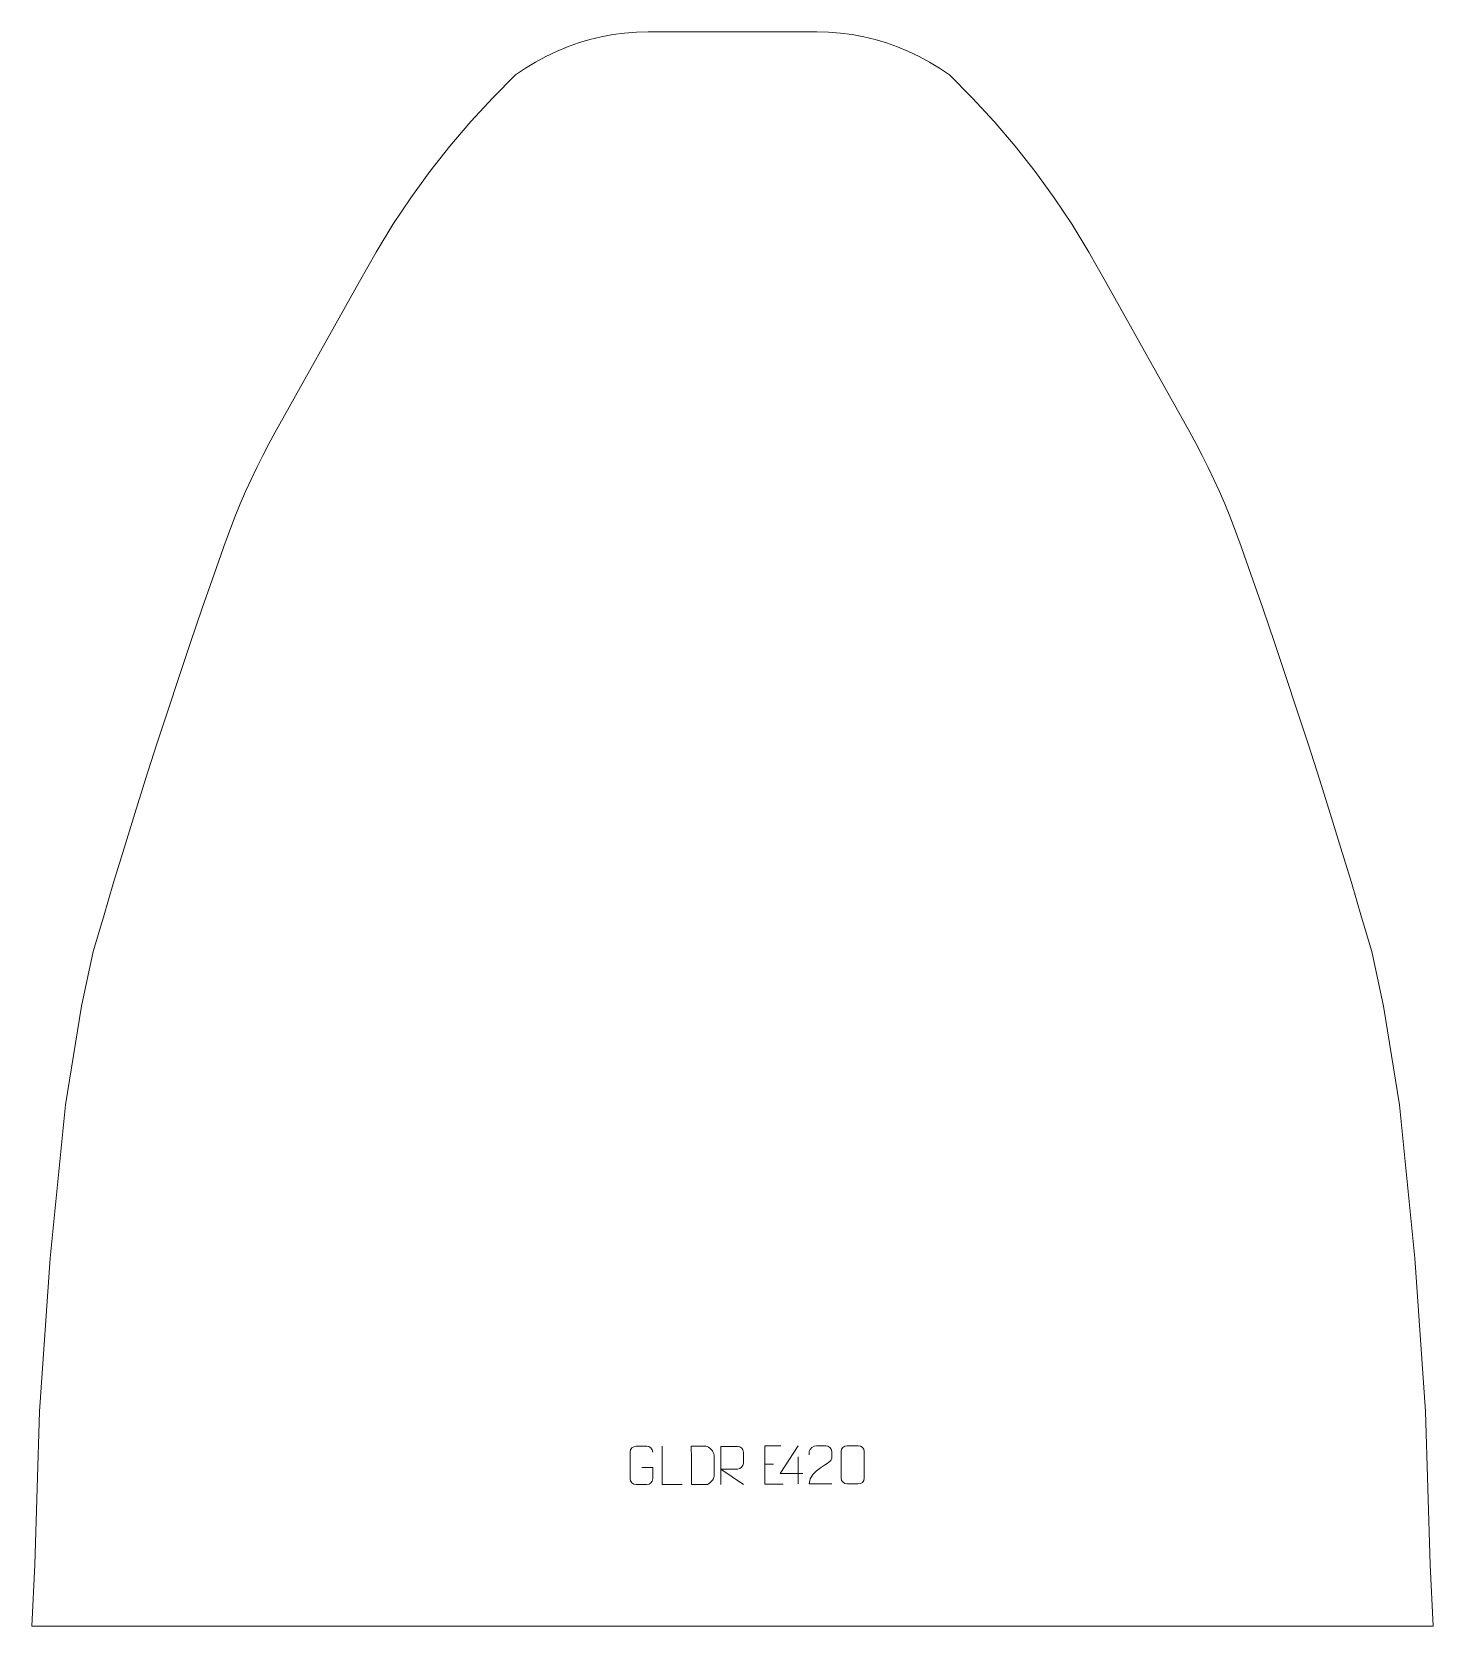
# Model space of a CAD drawing. Header units: millimetres. Extents: x -483 to 431, y 574 to 1614.
import ezdxf

# ---------------------------------------------------------------- set-up
doc = ezdxf.new("R2010")
doc.units = ezdxf.units.MM
doc.header["$MEASUREMENT"] = 0
doc.layers.add('layer 1', color=7, linetype='Continuous')

msp = doc.modelspace()

# ---------------------------------------------------------------- linework, layer by layer
at = {"layer": 'layer 1', "color": 242, "lineweight": 9}
msp.add_open_spline([(115.0999, 1586.3922), (115.0999, 1586.3922), (129.9863, 1571.4551), (129.9863, 1571.4551), (129.9863, 1571.4551), (129.9863, 1571.4551), (144.2831, 1555.9517), (144.2831, 1555.9517), (144.2831, 1555.9517), (144.2831, 1555.9517), (157.9653, 1539.9041), (157.9653, 1539.9041), (157.9653, 1539.9041), (157.9653, 1539.9041), (171.0145, 1523.3358), (171.0145, 1523.3358), (171.0145, 1523.3358), (171.0145, 1523.3358), (183.4091, 1506.274), (183.4091, 1506.274), (183.4091, 1506.274), (183.4091, 1506.274), (195.1333, 1488.7448), (195.1333, 1488.7448), (195.1333, 1488.7448), (195.1333, 1488.7448), (206.1654, 1470.7723), (206.1654, 1470.7723), (206.1654, 1470.7723), (206.1654, 1470.7723), (216.8709, 1451.6461), (216.8709, 1451.6461), (216.8709, 1451.6461), (216.8709, 1451.6461), (271.8919, 1353.3383), (271.8919, 1353.3383), (271.8919, 1353.3383), (271.8919, 1353.3383), (276.0554, 1345.7303), (276.0554, 1345.7303), (276.0554, 1345.7303), (276.0554, 1345.7303), (280.0766, 1338.0473), (280.0766, 1338.0473), (280.0766, 1338.0473), (280.0766, 1338.0473), (283.9538, 1330.29), (283.9538, 1330.29), (283.9538, 1330.29), (283.9538, 1330.29), (287.6846, 1322.4602), (287.6846, 1322.4602), (287.6846, 1322.4602), (287.6846, 1322.4602), (291.2669, 1314.5629), (291.2669, 1314.5629), (291.2669, 1314.5629), (291.2669, 1314.5629), (294.7025, 1306.5998), (294.7025, 1306.5998), (294.7025, 1306.5998), (294.7025, 1306.5998), (297.9871, 1298.5734), (297.9871, 1298.5734), (297.9871, 1298.5734), (297.9871, 1298.5734), (301.1208, 1290.4877), (301.1208, 1290.4877), (301.1208, 1290.4877), (301.1208, 1290.4877), (304.1033, 1282.3443), (304.1033, 1282.3443), (304.1033, 1282.3443), (304.1033, 1282.3443), (304.319, 1281.7187), (304.319, 1281.7187), (304.319, 1281.7187), (304.319, 1281.7187), (311.7789, 1260.6414), (311.7789, 1260.6414), (311.7789, 1260.6414), (311.7789, 1260.6414), (319.5089, 1238.4463), (319.5089, 1238.4463), (319.5089, 1238.4463), (319.5089, 1238.4463), (327.1271, 1216.2137), (327.1271, 1216.2137), (327.1271, 1216.2137), (327.1271, 1216.2137), (334.6327, 1193.9439), (334.6327, 1193.9439), (334.6327, 1193.9439), (334.6327, 1193.9439), (342.0279, 1171.635), (342.0279, 1171.635), (342.0279, 1171.635), (342.0279, 1171.635), (349.3092, 1149.2902), (349.3092, 1149.2902), (349.3092, 1149.2902), (349.3092, 1149.2902), (356.4784, 1126.9079), (356.4784, 1126.9079), (356.4784, 1126.9079), (356.4784, 1126.9079), (363.5354, 1104.4913), (363.5354, 1104.4913), (363.5354, 1104.4913), (363.5354, 1104.4913), (370.4803, 1082.0388), (370.4803, 1082.0388), (370.4803, 1082.0388), (370.4803, 1082.0388), (377.3109, 1059.5513), (377.3109, 1059.5513), (377.3109, 1059.5513), (377.3109, 1059.5513), (384.0287, 1037.0311), (384.0287, 1037.0311), (384.0287, 1037.0311), (384.0287, 1037.0311), (390.6338, 1014.4763), (390.6338, 1014.4763), (390.6338, 1014.4763), (390.6338, 1014.4763), (398.2202, 978.9155), (398.2202, 978.9155), (398.2202, 978.9155), (398.2202, 978.9155), (408.6406, 914.4765), (408.6406, 914.4765), (408.6406, 914.4765), (408.6406, 914.4765), (418.6413, 814.4771), (418.6413, 814.4771), (418.6413, 814.4771), (418.6413, 814.4771), (425.642, 714.4756), (425.642, 714.4756), (425.642, 714.4756), (425.642, 714.4756), (428.6416, 614.4762), (428.6416, 614.4762), (428.6416, 614.4762), (428.6416, 614.4762), (430.6416, 574.4766), (430.6416, 574.4766), (430.6416, 574.4766), (430.6416, 574.4766), (-483.3575, 574.4766), (-483.3575, 574.4766), (-483.3575, 574.4766), (-483.3575, 574.4766), (-481.3575, 614.4762), (-481.3575, 614.4762), (-481.3575, 614.4762), (-481.3575, 614.4762), (-478.358, 714.4756), (-478.358, 714.4756), (-478.358, 714.4756), (-478.358, 714.4756), (-471.3585, 814.4771), (-471.3585, 814.4771), (-471.3585, 814.4771), (-471.3585, 814.4771), (-461.3581, 914.4765), (-461.3581, 914.4765), (-461.3581, 914.4765), (-461.3581, 914.4765), (-450.9374, 978.9155), (-450.9374, 978.9155), (-450.9374, 978.9155), (-450.9374, 978.9155), (-443.3494, 1014.4763), (-443.3494, 1014.4763), (-443.3494, 1014.4763), (-443.3494, 1014.4763), (-436.7442, 1037.0311), (-436.7442, 1037.0311), (-436.7442, 1037.0311), (-436.7442, 1037.0311), (-430.0269, 1059.5513), (-430.0269, 1059.5513), (-430.0269, 1059.5513), (-430.0269, 1059.5513), (-423.1958, 1082.0388), (-423.1958, 1082.0388), (-423.1958, 1082.0388), (-423.1958, 1082.0388), (-416.2526, 1104.4913), (-416.2526, 1104.4913), (-416.2526, 1104.4913), (-416.2526, 1104.4913), (-409.1955, 1126.9079), (-409.1955, 1126.9079), (-409.1955, 1126.9079), (-409.1955, 1126.9079), (-402.0251, 1149.2902), (-402.0251, 1149.2902), (-402.0251, 1149.2902), (-402.0251, 1149.2902), (-394.7438, 1171.635), (-394.7438, 1171.635), (-394.7438, 1171.635), (-394.7438, 1171.635), (-387.3503, 1193.9439), (-387.3503, 1193.9439), (-387.3503, 1193.9439), (-387.3503, 1193.9439), (-379.8431, 1216.2137), (-379.8431, 1216.2137), (-379.8431, 1216.2137), (-379.8431, 1216.2137), (-372.2249, 1238.4463), (-372.2249, 1238.4463), (-372.2249, 1238.4463), (-372.2249, 1238.4463), (-364.4961, 1260.6414), (-364.4961, 1260.6414), (-364.4961, 1260.6414), (-364.4961, 1260.6414), (-357.035, 1281.7187), (-357.035, 1281.7187), (-357.035, 1281.7187), (-357.035, 1281.7187), (-356.8192, 1282.3443), (-356.8192, 1282.3443), (-356.8192, 1282.3443), (-356.8192, 1282.3443), (-353.838, 1290.4877), (-353.838, 1290.4877), (-353.838, 1290.4877), (-353.838, 1290.4877), (-350.7031, 1298.5734), (-350.7031, 1298.5734), (-350.7031, 1298.5734), (-350.7031, 1298.5734), (-347.4184, 1306.5998), (-347.4184, 1306.5998), (-347.4184, 1306.5998), (-347.4184, 1306.5998), (-343.9841, 1314.5629), (-343.9841, 1314.5629), (-343.9841, 1314.5629), (-343.9841, 1314.5629), (-340.4006, 1322.4602), (-340.4006, 1322.4602), (-340.4006, 1322.4602), (-340.4006, 1322.4602), (-336.6698, 1330.29), (-336.6698, 1330.29), (-336.6698, 1330.29), (-336.6698, 1330.29), (-332.7938, 1338.0473), (-332.7938, 1338.0473), (-332.7938, 1338.0473), (-332.7938, 1338.0473), (-328.7726, 1345.7303), (-328.7726, 1345.7303), (-328.7726, 1345.7303), (-328.7726, 1345.7303), (-324.6075, 1353.3383), (-324.6075, 1353.3383), (-324.6075, 1353.3383), (-324.6075, 1353.3383), (-269.5864, 1451.6461), (-269.5864, 1451.6461), (-269.5864, 1451.6461), (-269.5864, 1451.6461), (-258.8826, 1470.7723), (-258.8826, 1470.7723), (-258.8826, 1470.7723), (-258.8826, 1470.7723), (-247.8489, 1488.7448), (-247.8489, 1488.7448), (-247.8489, 1488.7448), (-247.8489, 1488.7448), (-236.1263, 1506.274), (-236.1263, 1506.274), (-236.1263, 1506.274), (-236.1263, 1506.274), (-223.7304, 1523.3358), (-223.7304, 1523.3358), (-223.7304, 1523.3358), (-223.7304, 1523.3358), (-210.6812, 1539.9041), (-210.6812, 1539.9041), (-210.6812, 1539.9041), (-210.6812, 1539.9041), (-196.9986, 1555.9517), (-196.9986, 1555.9517), (-196.9986, 1555.9517), (-196.9986, 1555.9517), (-182.7035, 1571.4551), (-182.7035, 1571.4551), (-182.7035, 1571.4551), (-182.7035, 1571.4551), (-167.8158, 1586.3922), (-167.8158, 1586.3922), (-167.8158, 1586.3922), (-167.8158, 1586.3922), (-161.4696, 1590.7527), (-161.4696, 1590.7527), (-161.4696, 1590.7527), (-161.4696, 1590.7527), (-154.9032, 1594.7755), (-154.9032, 1594.7755), (-154.9032, 1594.7755), (-154.9032, 1594.7755), (-148.1358, 1598.4484), (-148.1358, 1598.4484), (-148.1358, 1598.4484), (-148.1358, 1598.4484), (-141.1835, 1601.7631), (-141.1835, 1601.7631), (-141.1835, 1601.7631), (-141.1835, 1601.7631), (-134.069, 1604.7085), (-134.069, 1604.7085), (-134.069, 1604.7085), (-134.069, 1604.7085), (-126.8109, 1607.2795), (-126.8109, 1607.2795), (-126.8109, 1607.2795), (-126.8109, 1607.2795), (-119.4272, 1609.465), (-119.4272, 1609.465), (-119.4272, 1609.465), (-119.4272, 1609.465), (-111.9387, 1611.2619), (-111.9387, 1611.2619), (-111.9387, 1611.2619), (-111.9387, 1611.2619), (-104.3683, 1612.666), (-104.3683, 1612.666), (-104.3683, 1612.666), (-104.3683, 1612.666), (-96.7329, 1613.6701), (-96.7329, 1613.6701), (-96.7329, 1613.6701), (-96.7329, 1613.6701), (-89.056, 1614.2733), (-89.056, 1614.2733), (-89.056, 1614.2733), (-89.056, 1614.2733), (-81.3587, 1614.476), (-81.3587, 1614.476), (-81.3587, 1614.476), (-81.3587, 1614.476), (28.6415, 1614.476), (28.6415, 1614.476), (28.6415, 1614.476), (28.6415, 1614.476), (36.3401, 1614.2733), (36.3401, 1614.2733), (36.3401, 1614.2733), (36.3401, 1614.2733), (44.0158, 1613.6701), (44.0158, 1613.6701), (44.0158, 1613.6701), (44.0158, 1613.6701), (51.6511, 1612.666), (51.6511, 1612.666), (51.6511, 1612.666), (51.6511, 1612.666), (59.2228, 1611.2619), (59.2228, 1611.2619), (59.2228, 1611.2619), (59.2228, 1611.2619), (66.7101, 1609.465), (66.7101, 1609.465), (66.7101, 1609.465), (66.7101, 1609.465), (74.0938, 1607.2795), (74.0938, 1607.2795), (74.0938, 1607.2795), (74.0938, 1607.2795), (81.3535, 1604.7085), (81.3535, 1604.7085), (81.3535, 1604.7085), (81.3535, 1604.7085), (88.468, 1601.7631), (88.468, 1601.7631), (88.468, 1601.7631), (88.468, 1601.7631), (95.4182, 1598.4484), (95.4182, 1598.4484), (95.4182, 1598.4484), (95.4182, 1598.4484), (102.1861, 1594.7755), (102.1861, 1594.7755), (102.1861, 1594.7755), (102.1861, 1594.7755), (108.7525, 1590.7527), (108.7525, 1590.7527), (108.7525, 1590.7527), (108.7525, 1590.7527), (115.0999, 1586.3922), (115.0999, 1586.3922)], degree=3, knots=[0, 0, 0, 0, 0.00990099, 0.00990099, 0.00990099, 0.00990099, 0.01980198, 0.01980198, 0.01980198, 0.01980198, 0.02970297, 0.02970297, 0.02970297, 0.02970297, 0.03960396, 0.03960396, 0.03960396, 0.03960396, 0.04950495, 0.04950495, 0.04950495, 0.04950495, 0.059405941, 0.059405941, 0.059405941, 0.059405941, 0.069306931, 0.069306931, 0.069306931, 0.069306931, 0.079207921, 0.079207921, 0.079207921, 0.079207921, 0.089108911, 0.089108911, 0.089108911, 0.089108911, 0.099009901, 0.099009901, 0.099009901, 0.099009901, 0.108910891, 0.108910891, 0.108910891, 0.108910891, 0.118811881, 0.118811881, 0.118811881, 0.118811881, 0.128712871, 0.128712871, 0.128712871, 0.128712871, 0.138613861, 0.138613861, 0.138613861, 0.138613861, 0.148514851, 0.148514851, 0.148514851, 0.148514851, 0.158415842, 0.158415842, 0.158415842, 0.158415842, 0.168316832, 0.168316832, 0.168316832, 0.168316832, 0.178217822, 0.178217822, 0.178217822, 0.178217822, 0.188118812, 0.188118812, 0.188118812, 0.188118812, 0.198019802, 0.198019802, 0.198019802, 0.198019802, 0.207920792, 0.207920792, 0.207920792, 0.207920792, 0.217821782, 0.217821782, 0.217821782, 0.217821782, 0.227722772, 0.227722772, 0.227722772, 0.227722772, 0.237623762, 0.237623762, 0.237623762, 0.237623762, 0.247524752, 0.247524752, 0.247524752, 0.247524752, 0.257425743, 0.257425743, 0.257425743, 0.257425743, 0.267326733, 0.267326733, 0.267326733, 0.267326733, 0.277227723, 0.277227723, 0.277227723, 0.277227723, 0.287128713, 0.287128713, 0.287128713, 0.287128713, 0.297029703, 0.297029703, 0.297029703, 0.297029703, 0.306930693, 0.306930693, 0.306930693, 0.306930693, 0.316831683, 0.316831683, 0.316831683, 0.316831683, 0.326732673, 0.326732673, 0.326732673, 0.326732673, 0.336633663, 0.336633663, 0.336633663, 0.336633663, 0.346534653, 0.346534653, 0.346534653, 0.346534653, 0.356435644, 0.356435644, 0.356435644, 0.356435644, 0.366336634, 0.366336634, 0.366336634, 0.366336634, 0.376237624, 0.376237624, 0.376237624, 0.376237624, 0.386138614, 0.386138614, 0.386138614, 0.386138614, 0.396039604, 0.396039604, 0.396039604, 0.396039604, 0.405940594, 0.405940594, 0.405940594, 0.405940594, 0.415841584, 0.415841584, 0.415841584, 0.415841584, 0.425742574, 0.425742574, 0.425742574, 0.425742574, 0.435643564, 0.435643564, 0.435643564, 0.435643564, 0.445544554, 0.445544554, 0.445544554, 0.445544554, 0.455445545, 0.455445545, 0.455445545, 0.455445545, 0.465346535, 0.465346535, 0.465346535, 0.465346535, 0.475247525, 0.475247525, 0.475247525, 0.475247525, 0.485148515, 0.485148515, 0.485148515, 0.485148515, 0.495049505, 0.495049505, 0.495049505, 0.495049505, 0.504950495, 0.504950495, 0.504950495, 0.504950495, 0.514851485, 0.514851485, 0.514851485, 0.514851485, 0.524752475, 0.524752475, 0.524752475, 0.524752475, 0.534653465, 0.534653465, 0.534653465, 0.534653465, 0.544554455, 0.544554455, 0.544554455, 0.544554455, 0.554455446, 0.554455446, 0.554455446, 0.554455446, 0.564356436, 0.564356436, 0.564356436, 0.564356436, 0.574257426, 0.574257426, 0.574257426, 0.574257426, 0.584158416, 0.584158416, 0.584158416, 0.584158416, 0.594059406, 0.594059406, 0.594059406, 0.594059406, 0.603960396, 0.603960396, 0.603960396, 0.603960396, 0.613861386, 0.613861386, 0.613861386, 0.613861386, 0.623762376, 0.623762376, 0.623762376, 0.623762376, 0.633663366, 0.633663366, 0.633663366, 0.633663366, 0.643564356, 0.643564356, 0.643564356, 0.643564356, 0.653465347, 0.653465347, 0.653465347, 0.653465347, 0.663366337, 0.663366337, 0.663366337, 0.663366337, 0.673267327, 0.673267327, 0.673267327, 0.673267327, 0.683168317, 0.683168317, 0.683168317, 0.683168317, 0.693069307, 0.693069307, 0.693069307, 0.693069307, 0.702970297, 0.702970297, 0.702970297, 0.702970297, 0.712871287, 0.712871287, 0.712871287, 0.712871287, 0.722772277, 0.722772277, 0.722772277, 0.722772277, 0.732673267, 0.732673267, 0.732673267, 0.732673267, 0.742574257, 0.742574257, 0.742574257, 0.742574257, 0.752475248, 0.752475248, 0.752475248, 0.752475248, 0.762376238, 0.762376238, 0.762376238, 0.762376238, 0.772277228, 0.772277228, 0.772277228, 0.772277228, 0.782178218, 0.782178218, 0.782178218, 0.782178218, 0.792079208, 0.792079208, 0.792079208, 0.792079208, 0.801980198, 0.801980198, 0.801980198, 0.801980198, 0.811881188, 0.811881188, 0.811881188, 0.811881188, 0.821782178, 0.821782178, 0.821782178, 0.821782178, 0.831683168, 0.831683168, 0.831683168, 0.831683168, 0.841584158, 0.841584158, 0.841584158, 0.841584158, 0.851485149, 0.851485149, 0.851485149, 0.851485149, 0.861386139, 0.861386139, 0.861386139, 0.861386139, 0.871287129, 0.871287129, 0.871287129, 0.871287129, 0.881188119, 0.881188119, 0.881188119, 0.881188119, 0.891089109, 0.891089109, 0.891089109, 0.891089109, 0.900990099, 0.900990099, 0.900990099, 0.900990099, 0.910891089, 0.910891089, 0.910891089, 0.910891089, 0.920792079, 0.920792079, 0.920792079, 0.920792079, 0.930693069, 0.930693069, 0.930693069, 0.930693069, 0.940594059, 0.940594059, 0.940594059, 0.940594059, 0.95049505, 0.95049505, 0.95049505, 0.95049505, 0.96039604, 0.96039604, 0.96039604, 0.96039604, 0.97029703, 0.97029703, 0.97029703, 0.97029703, 0.98019802, 0.98019802, 0.98019802, 0.98019802, 1, 1, 1, 1], dxfattribs=at)
at = {"layer": 'layer 1', "color": 250, "lineweight": 9}
for points, knots in [([(-85.5073, 677.852), (-85.5073, 677.852), (-78.3392, 677.852), (-78.3392, 677.852), (-78.3392, 677.852), (-78.3392, 677.852), (-78.3392, 670.6839), (-78.3392, 670.6839), (-78.3392, 670.6839), (-78.4789, 668.3605), (-80.1561, 666.8809), (-82.3039, 666.8701), (-82.3039, 666.8701), (-84.6357, 666.8705), (-86.9677, 666.8705), (-89.2992, 666.8701), (-89.2992, 666.8701), (-91.2241, 666.7647), (-93.1963, 668.6492), (-93.1851, 670.6665), (-93.1851, 670.6665), (-93.1847, 676.4366), (-93.1847, 682.2063), (-93.1851, 687.9756), (-93.1851, 687.9756), (-93.1809, 690.1137), (-91.4341, 691.8329), (-89.2818, 691.8195), (-89.2818, 691.8195), (-86.9561, 691.8195), (-84.63, 691.8195), (-82.3039, 691.8195), (-82.3039, 691.8195), (-80.3572, 691.8549), (-78.3658, 690.3634), (-78.3392, 687.9257)], [0, 0, 0, 0, 0.1, 0.1, 0.1, 0.1, 0.2, 0.2, 0.2, 0.2, 0.3, 0.3, 0.3, 0.3, 0.4, 0.4, 0.4, 0.4, 0.5, 0.5, 0.5, 0.5, 0.6, 0.6, 0.6, 0.6, 0.7, 0.7, 0.7, 0.7, 0.8, 0.8, 0.8, 0.8, 1, 1, 1, 1]), ([(-59.2877, 666.8662), (-59.2877, 666.8662), (-72.2368, 666.8662), (-72.2368, 666.8662), (-72.2368, 666.8662), (-72.2368, 666.8662), (-72.2368, 691.8198), (-72.2368, 691.8198)], [0, 0, 0, 0, 0.333333333, 0.333333333, 0.333333333, 0.333333333, 1, 1, 1, 1]), ([(-53.1544, 666.8594), (-50.8226, 666.8598), (-45.8724, 666.8358), (-43.5409, 666.8355), (-43.5409, 666.8355), (-41.6159, 666.7301), (-38.2973, 670.2717), (-38.3085, 672.289), (-38.3085, 672.289), (-38.3089, 678.0591), (-38.3089, 680.2288), (-38.3085, 685.9981), (-38.3085, 685.9981), (-38.3128, 688.1362), (-41.6873, 691.7963), (-43.8397, 691.7828), (-43.8397, 691.7828), (-46.1654, 691.7828), (-50.8897, 691.7828), (-53.2158, 691.7828), (-53.2158, 691.7828), (-53.2154, 686.0359), (-53.1541, 672.6067), (-53.1544, 666.8594)], [0, 0, 0, 0, 0.142857143, 0.142857143, 0.142857143, 0.142857143, 0.285714286, 0.285714286, 0.285714286, 0.285714286, 0.428571429, 0.428571429, 0.428571429, 0.428571429, 0.571428571, 0.571428571, 0.571428571, 0.571428571, 0.714285714, 0.714285714, 0.714285714, 0.714285714, 1, 1, 1, 1]), ([(-33.9252, 666.7599), (-33.9252, 666.7599), (-33.9252, 691.7134), (-33.9252, 691.7134), (-33.9252, 691.7134), (-30.3304, 691.7134), (-26.7349, 691.7134), (-23.1397, 691.7134), (-23.1397, 691.7134), (-20.8144, 691.6757), (-19.2571, 690.1857), (-19.2612, 687.8193), (-19.2612, 687.8193), (-19.2616, 685.7838), (-19.2616, 682.7244), (-19.2612, 680.6884), (-19.2612, 680.6884), (-19.2677, 678.8129), (-21.08, 676.8711), (-23.0895, 676.852), (-23.0895, 676.852), (-23.0895, 676.852), (-33.9252, 676.852), (-33.9252, 676.852), (-33.9252, 676.852), (-33.9252, 676.852), (-19.2705, 666.7599), (-19.2705, 666.7599)], [0, 0, 0, 0, 0.125, 0.125, 0.125, 0.125, 0.25, 0.25, 0.25, 0.25, 0.375, 0.375, 0.375, 0.375, 0.5, 0.5, 0.5, 0.5, 0.625, 0.625, 0.625, 0.625, 0.75, 0.75, 0.75, 0.75, 1, 1, 1, 1]), ([(5.1337, 692.102), (5.1337, 692.102), (-5.3723, 692.102), (-5.3723, 692.102), (-5.3723, 692.102), (-5.3723, 692.102), (-5.3723, 667.1484), (-5.3723, 667.1484), (-5.3723, 667.1484), (-5.3723, 667.1484), (6.7592, 667.1484), (6.7592, 667.1484)], [0, 0, 0, 0, 0.25, 0.25, 0.25, 0.25, 0.5, 0.5, 0.5, 0.5, 1, 1, 1, 1]), ([(19.4726, 674.1059), (19.4726, 674.1059), (4.6509, 674.1059), (4.6509, 674.1059), (4.6509, 674.1059), (4.6509, 674.1059), (16.5285, 692.1764), (16.5285, 692.1764)], [0, 0, 0, 0, 0.333333333, 0.333333333, 0.333333333, 0.333333333, 1, 1, 1, 1]), ([(38.4332, 667.2022), (33.5188, 667.2025), (28.6044, 667.2025), (23.6903, 667.2022), (23.6903, 667.2022), (23.6903, 677.1345), (38.3413, 679.7757), (38.4332, 684.086), (38.4332, 684.086), (38.4329, 685.5101), (38.4329, 686.9338), (38.4332, 688.3571), (38.4332, 688.3571), (38.4163, 690.4342), (36.2935, 692.159), (34.6225, 692.1763), (34.6225, 692.1763), (32.5493, 692.1759), (30.4764, 692.1759), (28.404, 692.1763), (28.404, 692.1763), (26.5819, 692.1928), (23.7572, 690.4007), (23.6903, 688.3071), (23.6903, 688.3071), (23.6903, 688.3071), (23.6903, 686.2523), (23.6903, 686.2523)], [0, 0, 0, 0, 0.125, 0.125, 0.125, 0.125, 0.25, 0.25, 0.25, 0.25, 0.375, 0.375, 0.375, 0.375, 0.5, 0.5, 0.5, 0.5, 0.625, 0.625, 0.625, 0.625, 0.75, 0.75, 0.75, 0.75, 1, 1, 1, 1]), ([(48.4811, 692.1886), (50.8472, 692.1886), (53.2137, 692.1886), (55.5802, 692.1886), (55.5802, 692.1886), (57.5607, 692.2242), (59.5867, 690.7299), (59.6138, 688.2878), (59.6138, 688.2878), (59.6134, 682.5304), (59.6134, 676.7726), (59.6138, 671.0144), (59.6138, 671.0144), (59.4717, 668.6868), (57.7653, 667.2045), (55.5802, 667.1937), (55.5802, 667.1937), (53.2078, 667.1941), (50.8354, 667.1941), (48.4634, 667.1937), (48.4634, 667.1937), (46.5049, 667.0881), (44.4985, 668.976), (44.5099, 670.997), (44.5099, 670.997), (44.5103, 676.7776), (44.5103, 682.5579), (44.5099, 688.3377), (44.5099, 688.3377), (44.5142, 690.4797), (46.2913, 692.2022), (48.4811, 692.1886)], [0, 0, 0, 0, 0.111111111, 0.111111111, 0.111111111, 0.111111111, 0.222222222, 0.222222222, 0.222222222, 0.222222222, 0.333333333, 0.333333333, 0.333333333, 0.333333333, 0.444444444, 0.444444444, 0.444444444, 0.444444444, 0.555555556, 0.555555556, 0.555555556, 0.555555556, 0.666666667, 0.666666667, 0.666666667, 0.666666667, 0.777777778, 0.777777778, 0.777777778, 0.777777778, 1, 1, 1, 1])]:
    msp.add_open_spline(points, degree=3, knots=knots, dxfattribs=at)
for points in [[(-5.3723, 680.2223), (-5.3723, 680.2223), (0.4773, 680.2223), (0.4773, 680.2223)], [(16.5285, 684.867), (16.5285, 684.867), (16.5285, 667.2023), (16.5285, 667.2023)]]:
    msp.add_open_spline(points, degree=3, dxfattribs=at)

doc.saveas('drawing.dxf')
